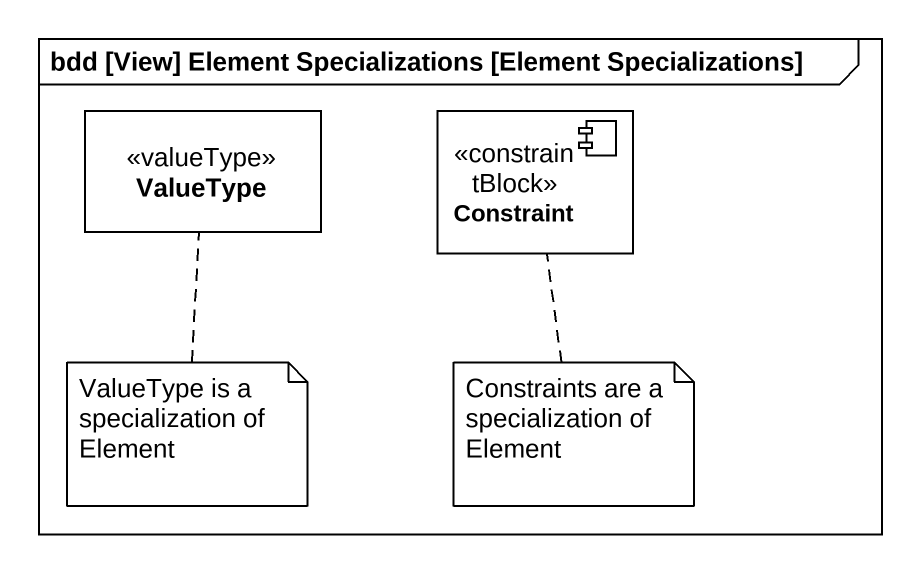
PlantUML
@startuml
mainframe bdd [View] Element Specializations [Element Specializations]
allowmixing
hide circle
hide empty members
class ValueType <<valueType>>
component Constraint <<constraintBlock>>
note bottom of ValueType : ValueType is a specialization of Element
note bottom of Constraint : Constraints are a specialization of Element
@enduml
